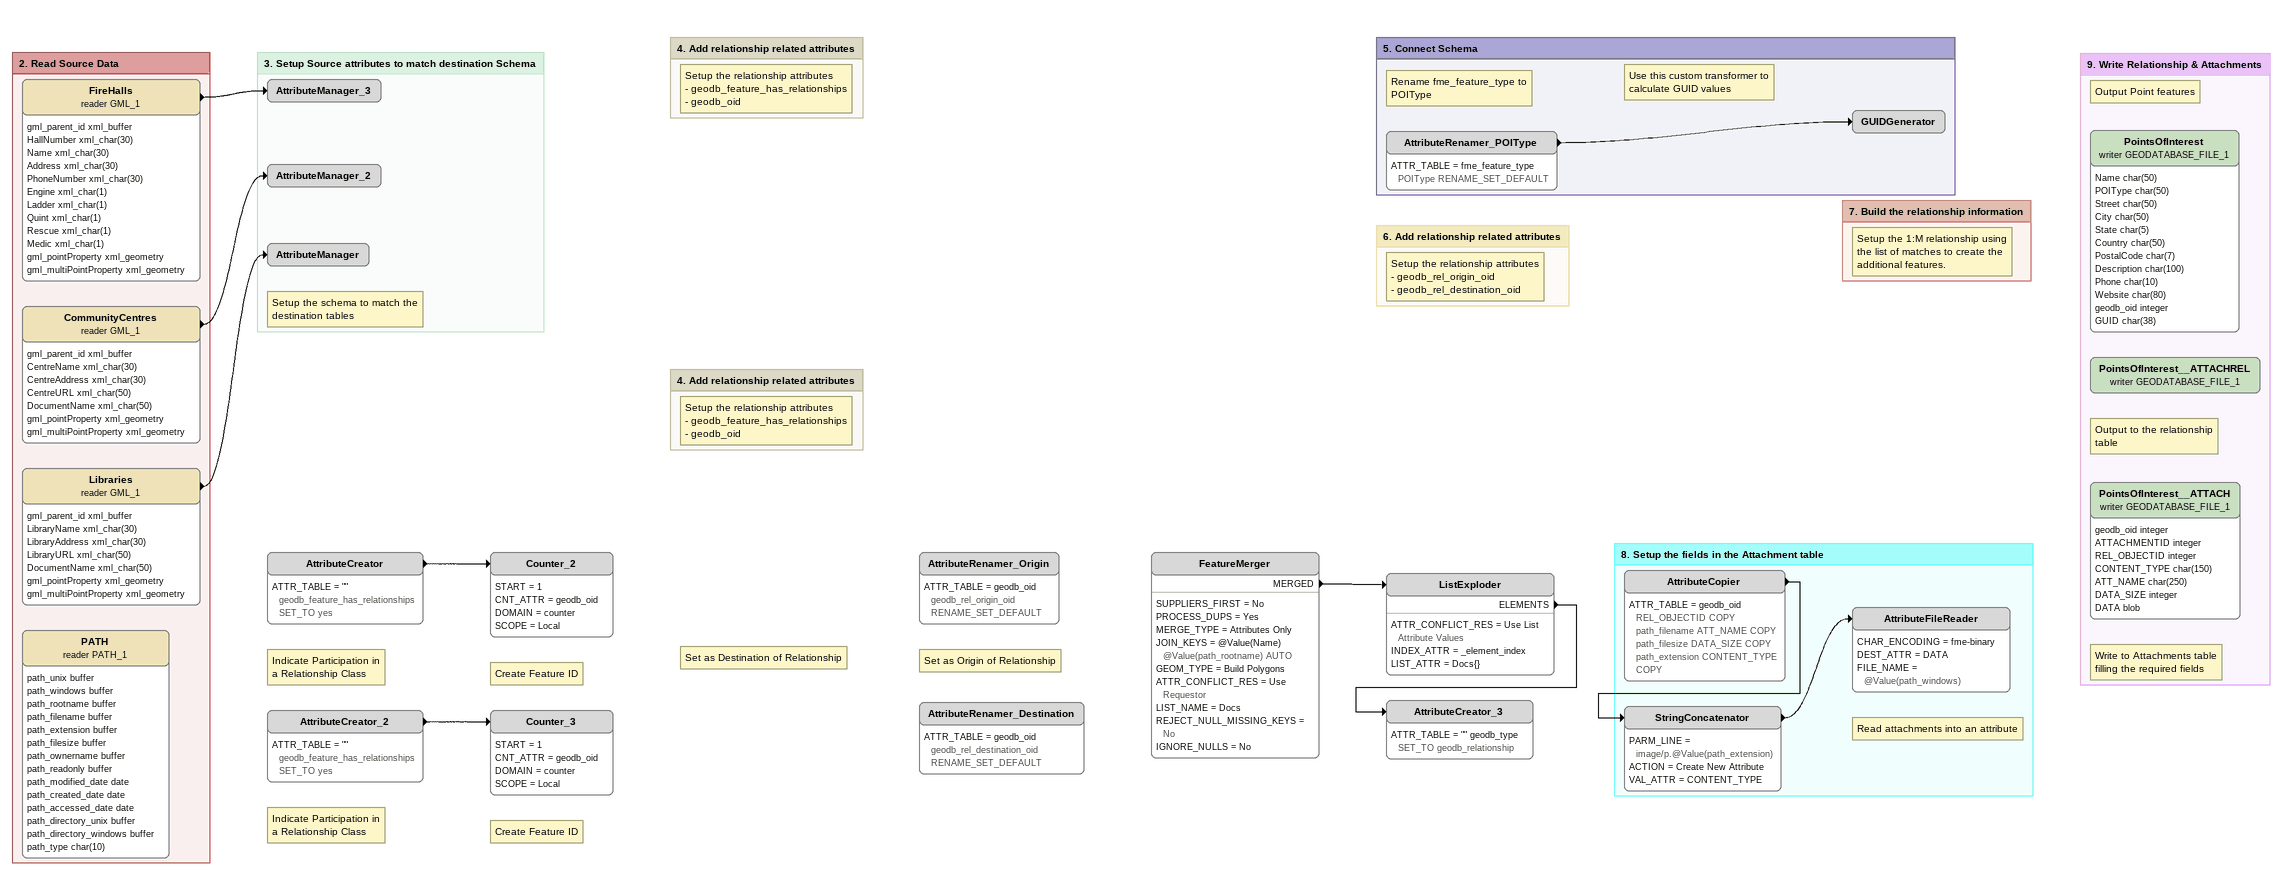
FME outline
Note: Indicate Participation in / a Relationship Class
AttributeCreator
    ATTR_TABLE = "" geodb_feature_has_relationships SET_TO yes
    -> Counter_2
Note: Create Feature ID
Counter_2
    START = 1
    CNT_ATTR = geodb_oid
    DOMAIN = counter
    SCOPE = Local
Note: Indicate Participation in / a Relationship Class
AttributeCreator_2
    ATTR_TABLE = "" geodb_feature_has_relationships SET_TO yes
    -> Counter_3
Note: Create Feature ID
Counter_3
    START = 1
    CNT_ATTR = geodb_oid
    DOMAIN = counter
    SCOPE = Local
Note: Set as Origin of Relationship
AttributeRenamer_Origin
    ATTR_TABLE = geodb_oid geodb_rel_origin_oid RENAME_SET_DEFAULT
Note: Set as Destination of Relationship
AttributeRenamer_Destination
    ATTR_TABLE = geodb_oid geodb_rel_destination_oid RENAME_SET_DEFAULT
FeatureMerger
    SUPPLIERS_FIRST = No
    PROCESS_DUPS = Yes
    MERGE_TYPE = Attributes Only
    JOIN_KEYS = @Value(Name) @Value(path_rootname) AUTO
    GEOM_TYPE = Build Polygons
    ATTR_CONFLICT_RES = Use Requestor
    LIST_NAME = Docs
    REJECT_NULL_MISSING_KEYS = No
    IGNORE_NULLS = No
    MERGED -> ListExploder
ListExploder
    ATTR_CONFLICT_RES = Use List Attribute Values
    INDEX_ATTR = _element_index
    LIST_ATTR = Docs{}
    ELEMENTS -> AttributeCreator_3
AttributeCreator_3
    ATTR_TABLE = "" geodb_type SET_TO geodb_relationship

Bookmark: 2. Read Source Data
FireHalls (reader GML_1)
    attributes: gml_parent_id xml_buffer, HallNumber xml_char(30), Name xml_char(30), Address xml_char(30), PhoneNumber xml_char(30), Engine xml_char(1), Ladder xml_char(1), Quint xml_char(1), Rescue xml_char(1), Medic xml_char(1), gml_pointProperty xml_geometry, gml_multiPointProperty xml_geometry
    -> AttributeManager_3
CommunityCentres (reader GML_1)
    attributes: gml_parent_id xml_buffer, CentreName xml_char(30), CentreAddress xml_char(30), CentreURL xml_char(50), DocumentName xml_char(50), gml_pointProperty xml_geometry, gml_multiPointProperty xml_geometry
    -> AttributeManager_2
Libraries (reader GML_1)
    attributes: gml_parent_id xml_buffer, LibraryName xml_char(30), LibraryAddress xml_char(30), LibraryURL xml_char(50), DocumentName xml_char(50), gml_pointProperty xml_geometry, gml_multiPointProperty xml_geometry
    -> AttributeManager
PATH (reader PATH_1)
    attributes: path_unix buffer, path_windows buffer, path_rootname buffer, path_filename buffer, path_extension buffer, path_filesize buffer, path_ownername buffer, path_readonly buffer, path_modified_date date, path_created_date date, path_accessed_date date, path_directory_unix buffer, path_directory_windows buffer, path_type char(10)

Bookmark: 3. Setup Source attributes to match destination Schema
AttributeManager_3
AttributeManager_2
Note: Setup the schema to match the destination tables
AttributeManager

Bookmark: 5. Connect Schema
Note: Rename fme_feature_type to POIType
AttributeRenamer_POIType
    ATTR_TABLE = fme_feature_type POIType RENAME_SET_DEFAULT
    -> GUIDGenerator
Note: Use this custom transformer to / calculate GUID values
GUIDGenerator

Bookmark: 8. Setup the fields in the Attachment table
AttributeCopier
    ATTR_TABLE = geodb_oid REL_OBJECTID COPY  path_filename ATT_NAME COPY  path_filesize DATA_SIZE COPY  path_extension CONTENT_TYPE COPY
    -> StringConcatenator
StringConcatenator
    PARM_LINE = image/p.@Value(path_extension)
    ACTION = Create New Attribute
    VAL_ATTR = CONTENT_TYPE
    -> AttributeFileReader
Note: Read attachments into an attribute
AttributeFileReader
    CHAR_ENCODING = fme-binary
    DEST_ATTR = DATA
    FILE_NAME = @Value(path_windows)

Bookmark: 9. Write Relationship & Attachments
Note: Output Point features
PointsOfInterest (writer GEODATABASE_FILE_1)
    attributes: Name char(50), POIType char(50), Street char(50), City char(50), State char(5), Country char(50), PostalCode char(7), Description char(100), Phone char(10), Website char(80), geodb_oid integer, GUID char(38)
Note: Output to the relationship / table
PointsOfInterest__ATTACHREL (writer GEODATABASE_FILE_1)
Note: Write to Attachments table / filling the required fields
PointsOfInterest__ATTACH (writer GEODATABASE_FILE_1)
    attributes: geodb_oid integer, ATTACHMENTID integer, REL_OBJECTID integer, CONTENT_TYPE char(150), ATT_NAME char(250), DATA_SIZE integer, DATA blob

Bookmark: 4. Add relationship related attributes
Note: Setup the relationship attributes / - geodb_feature_has_relationships / - geodb_oid

Bookmark: 4. Add relationship related attributes
Note: Setup the relationship attributes / - geodb_feature_has_relationships / - geodb_oid

Bookmark: 6. Add relationship related attributes
Note: Setup the relationship attributes / - geodb_rel_origin_oid / - geodb_rel_destination_oid

Bookmark: 7. Build the relationship information
Note: Setup the 1:M relationship using the list of matches to create the additional features.
